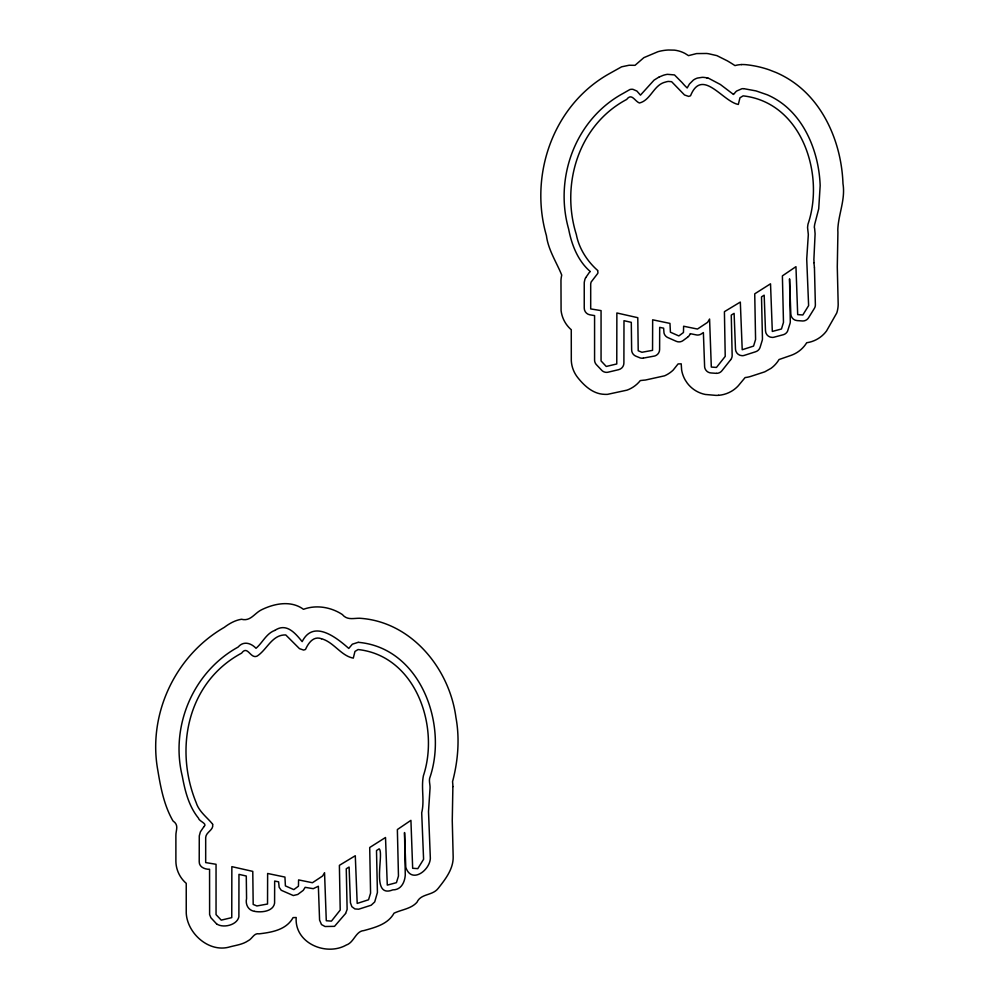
<?xml version="1.0" encoding="UTF-8"?>
<svg xmlns="http://www.w3.org/2000/svg" width="999" height="999" viewBox="0 0 999 999"><rect width="100%" height="100%" fill="white"/><g stroke="black" fill="none" stroke-linecap="round" stroke-linejoin="round"><path stroke-width="1.5" d="M813.948 262.65L813.998 261.288A7.268 7.268 0 0 0 813.985 260.639A8.042 8.042 0 0 0 813.935 260.127A6.431 6.431 0 0 0 813.873 259.752L815.072 234.378A6.918 6.918 0 0 0 815.059 233.329L814.672 229.058A6.931 6.931 0 0 0 814.31 227.347A33.292 33.292 0 0 1 814.747 224.138L818.718 208.816L820.167 185.577A131.031 131.031 0 0 0 816.67 159.915C811.413 138.362 800.511 117.358 782.567 103.734A74.7 74.7 0 0 0 767.307 94.805L756.018 90.909L743.905 88.686M274.925 630.369C286.563 622.464 295.379 633.354 302.16 641.633C313.436 619.018 336.825 637.861 348.763 648.426L352.347 644.193L358.154 642.332M585.739 277.622L588.948 272.977A6.681 6.681 0 0 1 589.173 272.677M203.933 826.648L200.387 831.855L199.276 835.913L199.213 861.775C199.076 867.107 205.045 869.48 209.565 869.267L209.615 914.572L210.864 917.719L216.533 923.813M203.933 826.66C208.017 823.551 198.913 821.403 198.439 818.119C188.811 806.218 185.027 791.021 182.305 776.26C170.08 726.61 192.894 671.94 238.062 647.102C244.081 640.059 251.885 643.88 256.019 648.301C262.575 642.694 266.333 633.466 274.8 630.419M345.654 913.398L347.128 909.39L346.253 868.768L349.101 867.045L350.437 902.796L351.835 906.667L354.895 908.928L358.653 909.215L371.203 905.206L374.712 901.922L377.422 892.494L376.498 850.561L379.145 848.85C384.515 853.358 370.154 899.025 392.782 889.872C401.173 889.997 404.757 882.279 405.269 875.062L404.533 832.542L405.781 867.244C411.338 884.277 429.795 870.491 430.344 858.328L428.509 811.588L430.045 788.061C430.232 784.777 428.933 781.555 429.632 778.333C448.289 724.937 420.729 647.889 358.416 642.332M730.556 359.865L721.927 370.754A6.818 6.818 0 0 1 716.57 373.339M345.542 913.548L334.515 926.348L325.05 926.51L321.491 924.562L319.58 920.067L318.356 886.238L313.249 888.673L305.157 887.337L303.259 890.346L297.764 894.455L293.306 895.541L281.231 890.271L279.146 887.249L278.609 881.855L274.663 881.031L274.588 903.158C273.227 911.475 261.701 912.674 254.57 911.375M590.259 271.528C577.872 260.864 571.653 244.842 568.643 229.071C554.058 177.847 575.387 119.306 623.089 93.431L629.932 89.523A8.029 8.029 0 0 1 632.941 89.336L636.912 91.071L640.471 95.13L654.083 80.107L658.89 77.123M687.474 337.312L683.091 340.559A6.793 6.793 0 0 1 676.261 341.308L667.856 337.587A6.793 6.793 0 0 1 663.998 332.992L663.623 328.172L659.69 327.36L659.615 349.488A6.818 6.818 0 0 1 654.795 355.981L643.393 358.092M687.649 337.187L687.712 337.138A6.831 6.831 0 0 0 690.172 333.654L696.253 334.89A6.893 6.893 0 0 0 697.539 335.04A6.831 6.831 0 0 0 698.925 334.902A6.893 6.893 0 0 0 701.098 334.066L703.383 332.555L704.607 366.396A6.806 6.806 0 0 0 705.157 368.856A6.831 6.831 0 0 0 710.926 372.952L716.358 373.339M718.581 395.304L717.032 395.367A27.41 27.41 0 0 1 715.734 395.367L705.282 394.455A29.945 29.945 0 0 1 687.3 383.166L685.314 380.182A29.883 29.883 0 0 1 681.618 369.917L681.218 363.836L678.084 363.923L673.151 370.117A30.032 30.032 0 0 1 664.597 375.811L645.491 380.02A29.758 29.758 0 0 1 643.706 380.182L640.284 380.582A29.92 29.92 0 0 1 627.01 390.147L607.492 394.355A31.281 31.281 0 0 1 604.308 394.33C593.294 393.956 584.69 386.176 578.134 378.072A29.87 29.87 0 0 1 571.303 360.876L571.266 329.67L570.367 328.933A29.933 29.933 0 0 1 561.088 310.639L560.963 280.407A28.646 28.646 0 0 1 561.176 278.159A30.744 30.744 0 0 1 561.738 275.1C556.83 262.837 548.164 249.837 546.428 235.652C528.908 175.075 553.096 105.07 609.328 73.676L621.603 66.821L629.083 65.247L635.027 65.322L643.856 57.655L657.966 51.698A45.542 45.542 0 0 1 663.873 50.45A46.928 46.928 0 0 1 668.368 50.012L674.412 50.137A29.97 29.97 0 0 1 684.939 53.409L688.511 55.632L696.553 53.584L706.568 53.471A47.89 47.89 0 0 1 708.653 53.746L716.907 55.632L727.334 60.852A153.134 153.134 0 0 1 734.952 65.584L737.05 65.097A31.718 31.718 0 0 1 741.545 64.56M743.506 88.661L743.244 88.649A6.781 6.781 0 0 0 741.832 88.774L736.675 91.021A9.64 9.64 0 0 0 734.789 92.994L733.503 94.493M321.466 638.736C313.424 635.701 308.279 643.194 305.507 649.45L303.646 650.074L299.488 648.663L285.764 634.939C272.003 634.49 267.095 649.7 257.08 656.118C250.349 659.203 247.715 644.742 241.608 653.146C187.125 682.329 174.188 748.988 196.179 802.672C198.963 811.663 207.317 817.519 212.637 824.187M659.203 77.01A11.014 11.014 0 0 0 659.565 76.861L662.824 75.487A22.802 22.802 0 0 1 667.407 74.326L674.487 74.925L682.105 82.592A108.741 108.741 0 0 0 683.716 84.44A75.637 75.637 0 0 0 684.889 85.714L687.175 87.962L689.46 83.991L693.381 80.07A14.86 14.86 0 0 1 697.464 78.059L702.222 77.335A19.093 19.093 0 0 1 703.933 77.41A20.779 20.779 0 0 1 704.695 77.497A24.65 24.65 0 0 1 705.394 77.597A32.705 32.705 0 0 1 706.305 77.747L706.693 77.81M706.618 77.797L707.005 77.872A7.13 7.13 0 0 1 707.667 77.934M708.129 78.022L720.366 84.49L733.328 94.331M321.516 638.736C333.866 642.157 341.084 655.906 353.296 658.116L354.957 651.448L358.079 649.537C415.759 655.831 439.772 726.31 423.414 775.699C420.941 787.949 424.75 800.324 421.703 812.799L423.588 859.29L417.807 868.643L412.662 868.281L410.926 820.341L397.365 829.545L398.464 876.061L396.441 882.666L387.287 885.114L385.514 837.487L369.705 847.514L370.567 893.156L368.544 899.774L357.192 903.421L355.294 855.731L339.385 865.346L340.209 910.064L331.443 921.115L326.286 920.741L324.55 872.701L322.602 875.998L312.437 882.729L298.589 879.907L298.451 886.188L293.818 889.622L285.402 885.888L284.94 877.072L267.632 873.476L267.532 904.02L256.893 905.956L253.184 904.432L252.772 871.378L231.855 866.645L231.756 917.631L221.241 920.129L216.046 914.622L216.046 864.285L205.682 862.587L205.682 837.562C205.994 831.88 213.786 830.219 212.687 824.425M254.383 911.3C248.202 910.376 245.192 904.345 246.566 898.513L246.278 876.023L238.961 874.362L238.886 916.732C237.275 925.012 223.277 928.558 216.596 923.888M597.639 270.429C587.562 261.576 578.945 248.601 576.348 234.578C560.539 184.44 578.521 124.987 626.635 99.463C631.78 92.632 634.652 101.186 639.435 102.997C650.824 100.262 653.708 84.715 665.409 82.093A15.934 15.934 0 0 1 668.331 81.419L671.628 81.693L684.515 94.98L688.661 96.404L690.534 95.767C702.122 67.17 722.714 101.623 738.323 104.445L739.972 97.777L743.106 95.867C801.76 102.398 825.012 174.226 808.016 224.101A41.009 41.009 0 0 0 807.567 227.597L808.328 234.59L806.717 259.116L808.616 305.619L802.834 314.972L797.689 314.61L795.953 266.658L782.392 275.874L783.478 322.377L781.468 328.996L772.314 331.431L770.529 283.803L754.732 293.831L755.581 339.473L753.571 346.091L742.22 349.737L740.321 302.06L724.412 311.676L725.224 356.381L716.458 367.445L711.313 367.07L709.577 319.018L707.617 322.327L697.464 329.046L683.616 326.236L683.466 332.505L678.845 335.939L670.416 332.205L669.967 323.401L652.659 319.805L652.547 350.349L641.92 352.272L638.211 350.761L637.787 317.694L616.87 312.974L616.77 363.961L606.256 366.458L601.061 360.939L601.061 310.614L590.696 308.916L590.696 283.891L591.108 282.068L597.714 273.464A3.397 3.397 0 0 0 597.914 272.178L597.702 270.741M813.935 262.787L814.447 267.72M814.447 267.807L815.371 304.658A6.818 6.818 0 0 1 814.347 308.416L808.578 317.744A6.818 6.818 0 0 1 802.771 320.991L797.152 320.604A6.818 6.818 0 0 1 790.821 314.036L789.547 278.858L790.284 321.391A6.818 6.818 0 0 1 789.997 323.551L787.549 331.231A6.818 6.818 0 0 1 783.216 334.74L774.075 337.187A7.53 7.53 0 0 1 773.501 337.312A6.943 6.943 0 0 1 772.314 337.412A6.831 6.831 0 0 1 765.496 330.844L764.173 295.167L761.513 296.878L762.449 338.636A6.793 6.793 0 0 1 762.412 339.36L762.387 339.535A6.993 6.993 0 0 1 762.212 340.434L760.139 347.215A6.831 6.831 0 0 1 755.694 351.723L744.367 355.357A6.793 6.793 0 0 1 742.457 355.681A6.968 6.968 0 0 1 741.932 355.669A6.793 6.793 0 0 1 735.489 349.138L734.115 313.361L731.268 315.097L732.155 355.319A6.831 6.831 0 0 1 730.681 359.727M643.194 358.129A6.918 6.918 0 0 1 642.582 358.191A7.155 7.155 0 0 1 640.859 358.092A7.03 7.03 0 0 1 640.009 357.854L635.888 356.181A6.818 6.818 0 0 1 631.643 349.95L631.293 322.34L623.988 320.691L623.9 363.049A6.818 6.818 0 0 1 618.668 369.667L608.166 372.165A7.418 7.418 0 0 1 607.642 372.277A7.205 7.205 0 0 1 607.117 372.34A7.068 7.068 0 0 1 606.58 372.352A6.793 6.793 0 0 1 604.77 372.103L603.896 371.803A6.793 6.793 0 0 1 601.96 370.542L596.44 364.71A6.818 6.818 0 0 1 594.58 360.027L594.58 315.597L589.959 314.835A6.818 6.818 0 0 1 584.24 308.104L584.24 283.129A6.593 6.593 0 0 1 584.29 282.242A7.08 7.08 0 0 1 584.378 281.73L584.815 279.807A6.793 6.793 0 0 1 585.739 277.61M589.572 272.203A7.48 7.48 0 0 1 589.897 271.853M741.445 64.573A32.043 32.043 0 0 1 742.844 64.535L744.967 64.61A32.755 32.755 0 0 1 746.615 64.76A102.997 102.997 0 0 1 769.055 69.78L776.285 72.602A97.74 97.74 0 0 1 796.24 84.278C818.431 101.074 832.404 126.773 838.86 153.484A154.233 154.233 0 0 1 842.981 183.704C845.641 199.675 838.111 214.897 837.799 230.319A31.356 31.356 0 0 1 837.886 231.768A32.455 32.455 0 0 1 837.899 233.316L837.287 266.908L838.186 304.483A29.845 29.845 0 0 1 837.499 310.227A29.933 29.933 0 0 1 836.75 312.987L826.523 330.981A29.933 29.933 0 0 1 807.617 342.595L806.717 342.719A29.995 29.995 0 0 1 791.333 355.269L779.045 359.528L777.734 361.526A29.933 29.933 0 0 1 771.066 368.294L764.784 371.828L750.424 376.511A29.982 29.982 0 0 1 745.104 377.56L738.286 385.776A29.845 29.845 0 0 1 731.28 391.383A30.045 30.045 0 0 1 718.543 395.317M452.884 786.575L452.26 820.591L453.171 856.992C453.359 869.155 445.242 879.432 438.111 888.473C432.33 895.903 420.941 893.343 416.945 902.322C410.926 908.953 401.635 909.54 394.018 913.198C387.974 924.262 375.1 927.447 363.898 930.581C355.607 931.08 354.108 942.519 346.253 945.054C326.086 956.48 294.368 943.118 296.191 917.507L293.069 917.606C286.376 929.894 271.803 932.329 259.191 933.828C253.908 932.654 252.322 938.935 247.989 940.846C242.682 944.43 236.263 945.216 230.207 946.777C209.403 953.308 187.225 933.578 186.239 913.024L186.239 883.341C179.882 877.959 176.036 869.754 175.886 861.425L175.886 835.664C175.749 830.082 179.333 825.224 172.977 820.916C164.073 805.469 160.689 787.699 157.817 770.329C147.565 714.535 175.087 655.631 224.3 627.36C229.37 623.513 235.102 620.304 241.458 619.255C250.499 621.653 254.258 613.436 261.363 609.877C274.3 603.483 290.971 600.099 303.484 609.315C316.296 604.557 331.044 607.117 342.32 614.522C347.252 620.404 353.221 618.194 359.59 618.256C411.176 621.44 449.438 668.356 455.919 717.357C459.877 738.736 458.029 760.913 452.559 781.655C452.697 783.291 452.897 784.927 452.884 786.575"/></g></svg>
